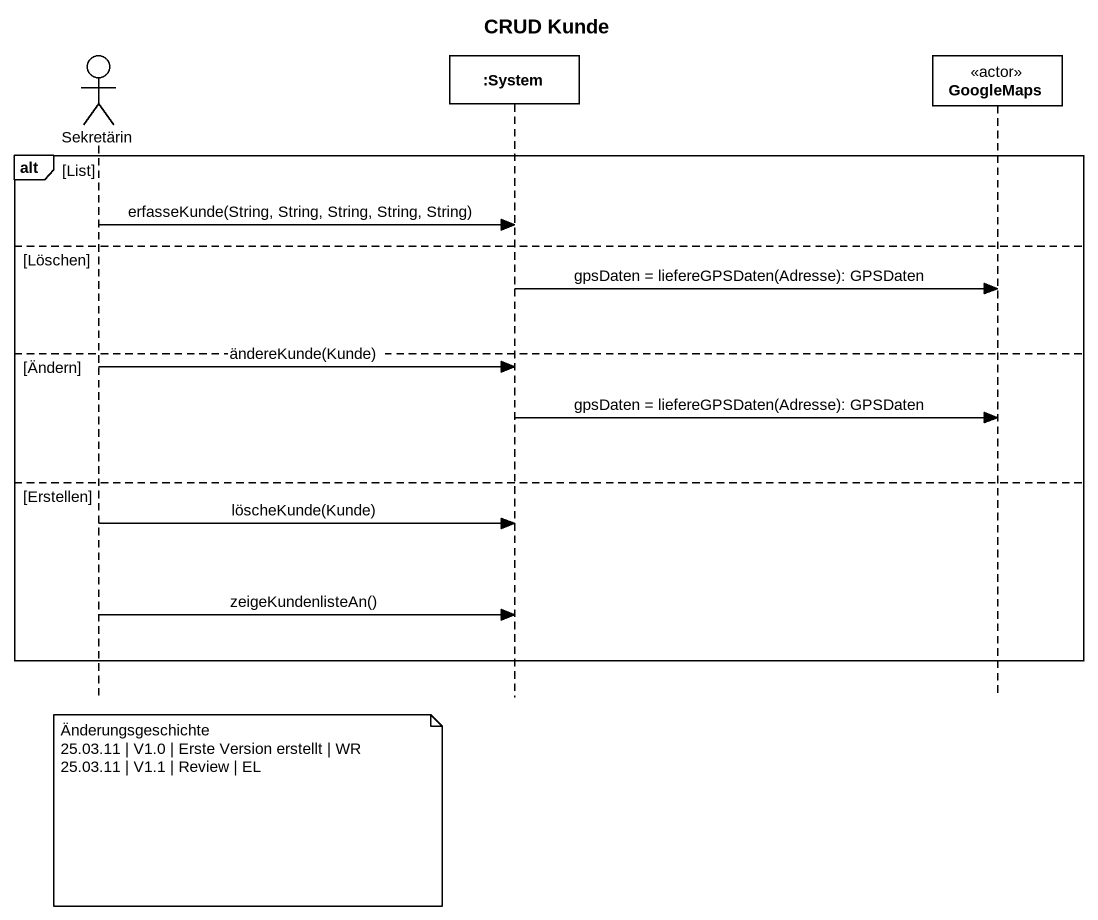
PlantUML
@startuml
title CRUD Kunde
hide footbox
actor Sekretärin
participant ":System" as System
participant GoogleMaps <<actor>>

alt List
  Sekretärin -> System : erfasseKunde(String, String, String, String, String)
else Löschen
  System -> GoogleMaps : gpsDaten = liefereGPSDaten(Adresse): GPSDaten
else Ändern
  Sekretärin -> System : ändereKunde(Kunde)
  System -> GoogleMaps : gpsDaten = liefereGPSDaten(Adresse): GPSDaten
else Erstellen
  Sekretärin -> System : löscheKunde(Kunde)
  Sekretärin -> System : zeigeKundenlisteAn()
end
note over Sekretärin
  Änderungsgeschichte
  25.03.11 | V1.0 | Erste Version erstellt | WR
  25.03.11 | V1.1 | Review | EL
end note
@enduml
